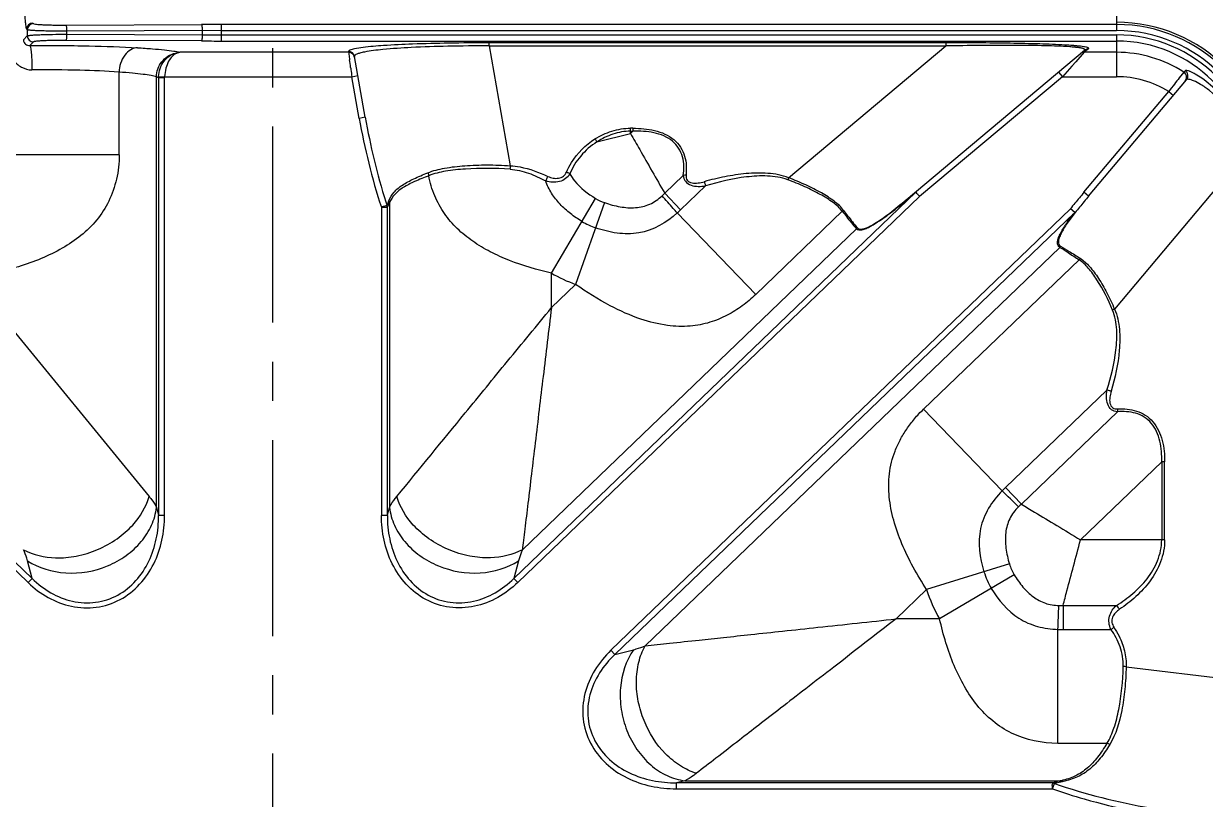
# Model space of a CAD drawing. Header units: millimetres. Extents: x 2634 to 3034, y 1430 to 1883.
# Drawn here: x 2813.1 to 2910.3, y 1681.4 to 1745.3 of the extents above; entities that cross this region are included whole.
import ezdxf

# ---------------------------------------------------------------- set-up
doc = ezdxf.new("R2010")
doc.units = ezdxf.units.MM
doc.linetypes.add('CENTER', pattern=[0.6, 0.375, -0.075, 0.075, -0.075])

msp = doc.modelspace()

# ---------------------------------------------------------------- linework, layer by layer
at = {"color": 1, "linetype": 'CENTER', "ltscale": 43}
msp.add_line((2833.625, 1462.672), (2833.625, 1882.672), dxfattribs=at)
at = {"color": 7, "linetype": 'Continuous'}
for p, q in [((2903.005, 1752.902), (2903.005, 1744.701)), ((2813.814, 1699.616), (2761.942, 1749.493)), ((2813.487, 1699.276), (2761.615, 1749.153)), ((2813.416, 1744.775), (2813.372, 1744.819)), ((2813.416, 1744.775), (2813.416, 1744.274)), ((2816.63, 1745.152), (2827.754, 1745.199)), ((2829.404, 1744.701), (2816.67, 1744.65)), ((2816.67, 1744.398), (2816.67, 1744.65)), ((2827.794, 1744.697), (2827.794, 1744.351)), ((2829.404, 1743.846), (2829.404, 1745.203)), ((2903.005, 1745.203), (2829.404, 1745.203)), ((2829.404, 1744.701), (2903.005, 1744.701)), ((2813.098, 1743.955), (2813.416, 1744.274)), ((2813.918, 1743.771), (2813.629, 1743.482)), ((2827.754, 1743.849), (2816.63, 1743.896)), ((2816.67, 1744.398), (2827.794, 1744.351)), ((2827.794, 1744.351), (2903.005, 1744.348)), ((2829.404, 1743.846), (2903.005, 1743.846)), ((2851.4, 1743.437), (2851.4, 1743.696)), ((2888.965, 1743.696), (2851.4, 1743.696)), ((2888.965, 1743.696), (2888.965, 1743.437)), ((2903.005, 1744.348), (2903.005, 1740.908)), ((2839.846, 1742.917), (2825.976, 1742.917)), ((2839.834, 1742.986), (2839.846, 1742.917)), ((2851.4, 1743.437), (2853.138, 1733.585)), ((2851.4, 1743.437), (2888.965, 1743.437)), ((2876.038, 1732.59), (2888.965, 1743.437)), ((2885.691, 1730.768), (2900.378, 1743.091)), ((2900.353, 1742.917), (2899.645, 1742.125)), ((2900.701, 1743.208), (2900.353, 1742.917)), ((2903.005, 1742.917), (2900.353, 1742.917)), ((2841.211, 1737.568), (2840.329, 1742.572)), ((2899.326, 1741.767), (2898.558, 1740.908)), ((2899.645, 1742.125), (2899.326, 1741.767)), ((2820.97, 1734.479), (2820.97, 1741.284)), ((2824.045, 1705.462), (2824.045, 1740.894)), ((2824.045, 1740.894), (2824.218, 1740.843)), ((2824.218, 1740.843), (2824.218, 1704.803)), ((2824.218, 1740.843), (2824.713, 1740.843)), ((2824.22, 1740.93), (2824.714, 1740.908)), ((2824.713, 1704.803), (2824.713, 1740.909)), ((2824.713, 1740.909), (2840.111, 1740.908)), ((2840.111, 1740.908), (2840.607, 1740.996)), ((2840.716, 1737.48), (2840.111, 1740.908)), ((2898.558, 1740.908), (2886.806, 1731.047)), ((2898.235, 1741.293), (2898.558, 1740.908)), ((2898.558, 1740.908), (2903.005, 1740.908)), ((2908.542, 1741.284), (2908.161, 1740.804)), ((2908.645, 1741.405), (2908.542, 1741.284)), ((2900.711, 1731.073), (2908.756, 1740.661)), ((2900.326, 1731.396), (2907.292, 1739.697)), ((2907.292, 1739.697), (2907.677, 1739.374)), ((2841.211, 1737.568), (2840.716, 1737.48)), ((2860.272, 1735.542), (2863.031, 1736.238)), ((2863.031, 1736.238), (2863.031, 1736.668)), ((2863.226, 1736.668), (2863.031, 1736.668)), ((2863.031, 1736.238), (2863.226, 1736.426)), ((2863.031, 1736.426), (2863.226, 1736.426)), ((2863.226, 1736.668), (2863.226, 1736.426)), ((2820.97, 1734.479), (2811.587, 1734.479)), ((2913.56, 1734.56), (2902.841, 1721.785)), ((2867.373, 1732.79), (2865.84, 1731.317)), ((2886.497, 1731.404), (2853.437, 1699.616)), ((2886.806, 1731.047), (2853.764, 1699.276)), ((2867.149, 1729.956), (2865.84, 1731.317)), ((2869.192, 1731.92), (2867.149, 1729.956)), ((2886.497, 1731.404), (2885.687, 1730.723)), ((2900.711, 1731.073), (2900.326, 1731.396)), ((2842.538, 1730.164), (2842.538, 1704.803)), ((2842.538, 1730.164), (2843.033, 1730.164)), ((2842.957, 1730.451), (2843.001, 1730.315)), ((2843.033, 1704.803), (2843.033, 1730.164)), ((2843.205, 1730.525), (2843.205, 1705.462)), ((2856.524, 1724.749), (2860.158, 1730.887)), ((2860.891, 1730.542), (2858.518, 1723.818)), ((2861.422, 1693.71), (2899.208, 1730.043)), ((2899.578, 1729.742), (2899.208, 1730.043)), ((2861.749, 1693.369), (2899.536, 1729.702)), ((2873.332, 1722.987), (2866.876, 1729.702)), ((2880.45, 1729.831), (2873.332, 1722.987)), ((2899.598, 1729.726), (2899.571, 1729.747)), ((2854.134, 1701.973), (2881.619, 1728.401)), ((2898.335, 1726.861), (2864.228, 1694.066)), ((2887.135, 1713.538), (2899.928, 1725.839)), ((2856.524, 1721.901), (2856.524, 1724.749)), ((2856.524, 1721.901), (2858.518, 1723.818)), ((2810.727, 1721.901), (2823.435, 1706.366)), ((2902.216, 1715.124), (2893.871, 1707.101)), ((2893.592, 1706.823), (2887.135, 1713.538)), ((2903.072, 1713.329), (2895.18, 1705.74)), ((2906.717, 1709.211), (2900.044, 1702.794)), ((2906.96, 1709.211), (2906.717, 1709.211)), ((2906.717, 1709.211), (2906.717, 1702.794)), ((2906.96, 1702.794), (2906.96, 1709.211)), ((2895.18, 1705.74), (2893.871, 1707.101)), ((2824.045, 1705.462), (2824.218, 1704.803)), ((2824.713, 1704.803), (2824.218, 1704.803)), ((2843.033, 1704.803), (2842.538, 1704.803)), ((2843.033, 1704.803), (2843.205, 1705.462)), ((2906.96, 1702.794), (2900.044, 1702.794)), ((2813.814, 1699.616), (2813.434, 1701.069)), ((2853.816, 1701.069), (2853.437, 1699.616)), ((2894.194, 1700.809), (2887.385, 1698.702)), ((2894.591, 1699.921), (2888.455, 1696.287)), ((2813.814, 1699.616), (2813.487, 1699.276)), ((2853.437, 1699.616), (2853.764, 1699.276)), ((2887.385, 1698.702), (2884.874, 1696.287)), ((2898.605, 1697.395), (2903, 1697.395)), ((2898.605, 1697.395), (2898.605, 1695.421)), ((2888.455, 1696.287), (2884.874, 1696.287)), ((2898.185, 1686.045), (2898.185, 1695.428)), ((2898.605, 1695.421), (2902.546, 1695.421)), ((2861.749, 1693.369), (2861.422, 1693.71)), ((2861.749, 1693.369), (2863.276, 1693.749)), ((2903.796, 1692.353), (2913.728, 1691.134)), ((2902.217, 1686.045), (2898.185, 1686.045)), ((2867.5, 1682.969), (2866.807, 1682.796)), ((2897.739, 1682.796), (2866.807, 1682.796)), ((2866.807, 1682.301), (2866.807, 1682.796)), ((2867.5, 1682.969), (2898.449, 1682.969)), ((2897.739, 1682.301), (2897.894, 1682.743)), ((2866.807, 1682.301), (2897.739, 1682.301))]:
    msp.add_line(p, q, dxfattribs=at)
for centre, radius, start, end in [((2903.005, 1732.713), 21.044, 0, 90), ((2903.005, 1732.713), 20.542, 0, 90), ((2903.005, 1732.713), 20.189, 0, 90), ((2903.005, 1732.713), 19.687, 0, 90), ((2903.005, 1732.713), 19.502, 0, 90), ((2813.876, 1744.817), 0.504, 90.18558, 179.75963), ((2813.92, 1744.773), 0.504, 90.15166, 179.8318), ((2829.403, 1353.678), 391.524, 89.9998, 90.24135), ((2903.005, 1732.713), 12.674, 0, 90), ((2903.005, 1732.713), 12.489, 0, 90), ((2903.005, 1732.713), 11.987, 0, 90), ((2813.92, 1744.275), 0.504, 180.1683, 269.83215), ((2829.403, 2135.37), 391.524, 269.75865, 270.0002), ((2903.005, 1732.713), 11.634, 0, 90), ((2903.005, 1732.713), 11.132, 360, 90), ((2839.847, 1742.415), 0.502, 10.00783, 90.04019), ((2896.887, 1710.502), 33.064, 85.63203, 86.7425), ((2900.352, 1742.416), 0.501, 89.81261, 129.9796), ((2903.005, 1732.713), 10.203, 57.13678, 90), ((2567.576, 1705.959), 274.765, 7.46869, 7.60149), ((2826.214, 1740.839), 1.996, 177.3739, 179.8727), ((2903.005, 1732.713), 8.195, 58.45734, 90), ((3034.477, 1640.771), 161.129, 141.62323, 141.84924), ((2908.269, 1740.861), 0.502, 319.49643, 33.26325), ((3126.458, 1568.695), 277.985, 141.87799, 142.0371), ((2895.265, 1747.056), 54.88, 189.95558, 197.43484), ((2867.007, 1732.528), 13.91, 175.64113, 176.83741), ((2860.014, 1737.065), 8.185, 313.24394, 315.38392), ((2986.534, 1659.059), 112.536, 139.99993, 140.29782), ((2989.722, 1656.384), 116.196, 140.00003, 140.28744), ((2892.277, 1746.167), 51.764, 197.48718, 197.6738), ((2839.662, 1731.943), 3.816, 335.95448, 338.18488), ((2862.186, 1734.252), 3.929, 238.9235, 250.75953), ((2986.337, 1659.222), 112.281, 140.59621, 140.89477), ((2986.4, 1659.171), 112.362, 140.29801, 140.59636), ((2989.467, 1656.594), 115.865, 140.57506, 140.8629), ((2989.596, 1656.489), 116.031, 140.28744, 140.57506), ((2858.756, 1738.687), 12.11, 312.10403, 313.86792), ((2880.866, 1729.363), 0.626, 119.44055, 131.60085), ((2862.282, 1734.479), 6.369, 239.3824, 250.5517), ((2881.989, 1728.013), 0.536, 123.79389, 133.66701), ((2897.95, 1727.235), 0.536, 315.80997, 327.96526), ((2899.458, 1726.258), 0.63, 318.33321, 332.0553), ((2862.282, 1734.479), 11.306, 239.38361, 250.55095), ((2800.064, 1608.551), 135.664, 45.623, 46.41705), ((2902.34, 1698.296), 12.216, 133.88559, 135.73404), ((2900.723, 1699.648), 8.237, 132.29801, 134.5501), ((2898.185, 1702.046), 6.367, 197.2015, 210.6176), ((2897.956, 1701.954), 3.932, 196.93404, 211.13583), ((2898.185, 1702.046), 11.306, 197.20244, 210.61639), ((2785.403, 1700.716), 112.906, 357.31572, 358.31314), ((2898.358, 1706.082), 8.69, 269.35251, 271.62471), ((2898.606, 1708.18), 12.759, 268.1111, 269.99547), ((2902.769, 1661.204), 31.166, 88.11005, 88.55704)]:
    msp.add_arc(centre, radius, start, end, dxfattribs=at)
for points, knots in [([(2813.372, 1744.819), (2813.363, 1744.831), (2813.348, 1744.869), (2813.319, 1744.987), (2813.289, 1745.222), (2813.257, 1745.597), (2813.229, 1746.088), (2813.205, 1746.676), (2813.181, 1747.591), (2813.17, 1748.801), (2813.181, 1750.011), (2813.205, 1750.927), (2813.229, 1751.515), (2813.257, 1752.006), (2813.289, 1752.38), (2813.319, 1752.615), (2813.348, 1752.734), (2813.363, 1752.772), (2813.372, 1752.783)], [0, 0, 0, 0, 0.005529, 0.014941, 0.046191, 0.093909, 0.156207, 0.230747, 0.314938, 0.5, 0.685062, 0.769252, 0.843793, 0.906091, 0.953809, 0.985058, 0.994471, 1, 1, 1, 1]), ([(2816.67, 1744.65), (2816.274, 1744.649), (2815.694, 1744.652), (2814.951, 1744.666), (2814.467, 1744.68), (2814.062, 1744.699), (2813.78, 1744.717), (2813.607, 1744.735), (2813.517, 1744.746), (2813.457, 1744.758), (2813.425, 1744.767), (2813.416, 1744.775)], [0, 0, 0, 0, 0.364789, 0.53336, 0.683652, 0.809794, 0.906726, 0.943048, 0.970764, 0.989723, 1, 1, 1, 1]), ([(2813.919, 1745.277), (2813.939, 1745.259), (2814.029, 1745.246), (2814.195, 1745.22), (2814.457, 1745.201), (2814.794, 1745.182), (2815.197, 1745.168), (2815.816, 1745.154), (2816.3, 1745.151), (2816.63, 1745.152)], [0, 0, 0, 0, 0.029787, 0.093479, 0.190532, 0.316719, 0.466921, 0.635407, 1, 1, 1, 1]), ([(2816.67, 1744.65), (2816.67, 1744.712), (2816.668, 1744.828), (2816.66, 1744.98), (2816.651, 1745.082), (2816.639, 1745.132), (2816.634, 1745.149), (2816.63, 1745.152)], [0, 0, 0, 0, 0.368118, 0.685103, 0.90461, 0.968499, 1, 1, 1, 1]), ([(2827.754, 1745.199), (2827.758, 1745.196), (2827.763, 1745.18), (2827.77, 1745.15), (2827.776, 1745.102), (2827.785, 1745.01), (2827.791, 1744.873), (2827.794, 1744.757), (2827.794, 1744.697)], [0, 0, 0, 0, 0.030262, 0.093285, 0.188686, 0.31518, 0.642819, 1, 1, 1, 1]), ([(2811.749, 1743.955), (2811.751, 1743.657), (2811.836, 1743.059), (2812.238, 1742.247), (2812.909, 1741.637), (2813.507, 1741.466), (2813.802, 1741.473)], [0, 0, 0, 0, 0.252281, 0.502505, 0.750752, 1, 1, 1, 1]), ([(2813.098, 1743.955), (2813.097, 1743.878), (2813.134, 1743.734), (2813.312, 1743.535), (2813.507, 1743.478), (2813.629, 1743.482)], [0, 0, 0, 0, 0.29628, 0.534843, 1, 1, 1, 1]), ([(2813.416, 1744.274), (2813.425, 1744.281), (2813.457, 1744.29), (2813.517, 1744.302), (2813.607, 1744.314), (2813.78, 1744.331), (2814.062, 1744.35), (2814.467, 1744.368), (2814.951, 1744.382), (2815.694, 1744.397), (2816.274, 1744.399), (2816.67, 1744.398)], [0, 0, 0, 0, 0.010277, 0.029236, 0.056952, 0.093274, 0.190206, 0.316349, 0.46664, 0.635211, 1, 1, 1, 1]), ([(2816.63, 1743.896), (2816.3, 1743.897), (2815.816, 1743.895), (2815.197, 1743.88), (2814.794, 1743.866), (2814.457, 1743.847), (2814.195, 1743.829), (2814.029, 1743.802), (2813.939, 1743.789), (2813.918, 1743.771)], [0, 0, 0, 0, 0.364577, 0.533055, 0.683251, 0.809431, 0.906475, 0.97018, 1, 1, 1, 1]), ([(2816.63, 1743.896), (2816.634, 1743.899), (2816.639, 1743.916), (2816.651, 1743.966), (2816.66, 1744.069), (2816.668, 1744.22), (2816.67, 1744.336), (2816.67, 1744.398)], [0, 0, 0, 0, 0.031565, 0.095596, 0.315408, 0.632183, 1, 1, 1, 1]), ([(2827.794, 1744.351), (2827.794, 1744.291), (2827.791, 1744.176), (2827.785, 1744.039), (2827.776, 1743.947), (2827.77, 1743.898), (2827.763, 1743.869), (2827.758, 1743.852), (2827.754, 1743.849)], [0, 0, 0, 0, 0.357181, 0.68482, 0.811314, 0.906715, 0.969738, 1, 1, 1, 1]), ([(2851.4, 1743.696), (2850.297, 1743.696), (2848.199, 1743.68), (2845.303, 1743.606), (2842.95, 1743.493), (2841.592, 1743.383), (2841.034, 1743.314)], [0, 0, 0, 0, 0.318955, 0.606352, 0.837458, 1, 1, 1, 1]), ([(2898.765, 1743.513), (2898.075, 1743.553), (2896.568, 1743.611), (2893.301, 1743.682), (2890.725, 1743.696), (2888.965, 1743.696)], [0, 0, 0, 0, 0.211726, 0.461231, 1, 1, 1, 1]), ([(2813.629, 1743.482), (2815.251, 1743.489), (2818.207, 1743.467), (2821.162, 1743.374), (2822.493, 1743.293)], [0, 0, 0, 0, 0.54897, 1, 1, 1, 1]), ([(2813.629, 1743.482), (2813.646, 1743.472), (2813.668, 1743.408), (2813.698, 1743.289), (2813.725, 1743.094), (2813.751, 1742.838), (2813.773, 1742.529), (2813.794, 1742.068), (2813.801, 1741.712), (2813.802, 1741.473)], [0, 0, 0, 0, 0.029253, 0.090616, 0.187573, 0.317032, 0.473237, 0.646134, 1, 1, 1, 1]), ([(2822.493, 1743.293), (2822.301, 1743.284), (2821.883, 1743.155), (2821.381, 1742.684), (2821.057, 1742.025), (2820.976, 1741.529), (2820.97, 1741.284)], [0, 0, 0, 0, 0.209843, 0.45836, 0.732727, 1, 1, 1, 1]), ([(2822.493, 1743.293), (2822.898, 1743.268), (2823.635, 1743.218), (2824.626, 1743.13), (2825.384, 1743.036), (2825.808, 1742.962), (2825.976, 1742.917)], [0, 0, 0, 0, 0.347155, 0.632422, 0.851046, 1, 1, 1, 1]), ([(2824.045, 1740.894), (2824.049, 1741.328), (2824.353, 1742.231), (2825.163, 1742.75), (2825.599, 1742.851)], [0, 0, 0, 0, 0.492307, 1, 1, 1, 1]), ([(2824.22, 1740.93), (2824.24, 1741.376), (2824.522, 1742.214), (2825.235, 1742.742), (2825.599, 1742.851)], [0, 0, 0, 0, 0.540373, 1, 1, 1, 1]), ([(2825.705, 1742.846), (2825.418, 1742.723), (2825.049, 1742.289), (2824.786, 1741.585), (2824.722, 1741.142), (2824.714, 1740.909)], [0, 0, 0, 0, 0.414475, 0.690377, 1, 1, 1, 1]), ([(2825.705, 1742.847), (2825.728, 1742.856), (2825.815, 1742.89), (2825.907, 1742.911), (2825.976, 1742.917)], [0, 0, 0, 0, 0.258471, 1, 1, 1, 1]), ([(2839.938, 1743.088), (2839.924, 1743.08), (2839.881, 1743.056), (2839.841, 1743.018), (2839.834, 1742.986)], [0, 0, 0, 0, 0.337384, 1, 1, 1, 1]), ([(2839.846, 1742.917), (2839.859, 1742.858), (2839.875, 1742.652), (2839.908, 1742.449), (2839.927, 1742.305)], [0, 0, 0, 0, 0.292497, 1, 1, 1, 1]), ([(2841.034, 1743.314), (2840.795, 1743.285), (2840.428, 1743.23), (2840.057, 1743.149), (2839.938, 1743.088)], [0, 0, 0, 0, 0.644387, 1, 1, 1, 1]), ([(2840.329, 1742.572), (2840.314, 1742.651), (2840.249, 1742.799), (2840.125, 1742.9), (2840.059, 1742.933)], [0, 0, 0, 0, 0.525354, 1, 1, 1, 1]), ([(2841.142, 1742.935), (2841.017, 1742.91), (2840.795, 1742.858), (2840.532, 1742.777), (2840.314, 1742.657), (2840.329, 1742.571)], [0, 0, 0, 0, 0.417575, 0.715702, 1, 1, 1, 1]), ([(2851.4, 1743.437), (2850.269, 1743.443), (2848.136, 1743.43), (2845.225, 1743.339), (2842.934, 1743.186), (2841.647, 1743.036), (2841.142, 1742.935)], [0, 0, 0, 0, 0.330072, 0.622594, 0.849679, 1, 1, 1, 1]), ([(2899.153, 1743.365), (2898.484, 1743.413), (2896.966, 1743.464), (2893.569, 1743.501), (2890.843, 1743.47), (2888.965, 1743.437)], [0, 0, 0, 0, 0.197485, 0.446964, 1, 1, 1, 1]), ([(2899.645, 1743.323), (2899.607, 1743.327), (2899.444, 1743.343), (2899.28, 1743.356), (2899.153, 1743.365)], [0, 0, 0, 0, 0.22728, 1, 1, 1, 1]), ([(2900.701, 1743.208), (2900.711, 1743.216), (2900.73, 1743.247), (2900.676, 1743.29), (2900.595, 1743.317), (2900.458, 1743.351), (2900.271, 1743.382), (2900.029, 1743.413), (2899.735, 1743.443), (2899.52, 1743.461), (2899.405, 1743.47)], [0, 0, 0, 0, 0.028092, 0.060826, 0.123776, 0.222684, 0.359635, 0.535473, 0.749478, 1, 1, 1, 1]), ([(2900.377, 1743.091), (2900.387, 1743.099), (2900.407, 1743.119), (2900.391, 1743.163), (2900.343, 1743.191), (2900.268, 1743.22), (2900.16, 1743.247), (2899.95, 1743.288), (2899.774, 1743.309), (2899.645, 1743.323)], [0, 0, 0, 0, 0.046338, 0.084844, 0.145122, 0.238813, 0.369577, 0.539234, 1, 1, 1, 1]), ([(2820.97, 1741.284), (2819.894, 1741.365), (2817.505, 1741.458), (2815.114, 1741.481), (2813.802, 1741.473)], [0, 0, 0, 0, 0.451116, 1, 1, 1, 1]), ([(2824.045, 1740.894), (2823.904, 1740.942), (2823.536, 1741.019), (2822.873, 1741.116), (2821.991, 1741.207), (2821.333, 1741.259), (2820.97, 1741.284)], [0, 0, 0, 0, 0.144321, 0.361587, 0.648182, 1, 1, 1, 1]), ([(2840.01, 1741.674), (2840.018, 1741.612), (2840.051, 1741.357), (2840.085, 1741.101), (2840.111, 1740.908)], [0, 0, 0, 0, 0.242202, 1, 1, 1, 1]), ([(2908.749, 1741.414), (2908.739, 1741.415), (2908.704, 1741.416), (2908.668, 1741.412), (2908.645, 1741.405)], [0, 0, 0, 0, 0.296337, 1, 1, 1, 1]), ([(2908.829, 1741.19), (2908.82, 1741.211), (2908.775, 1741.295), (2908.705, 1741.365), (2908.645, 1741.405)], [0, 0, 0, 0, 0.239197, 1, 1, 1, 1]), ([(2908.756, 1740.661), (2908.819, 1740.736), (2908.898, 1740.918), (2908.865, 1741.111), (2908.829, 1741.19)], [0, 0, 0, 0, 0.531223, 1, 1, 1, 1]), ([(2909.063, 1741.325), (2909.04, 1741.335), (2908.963, 1741.365), (2908.884, 1741.391), (2908.827, 1741.403)], [0, 0, 0, 0, 0.298659, 1, 1, 1, 1]), ([(2913.811, 1734.648), (2913.626, 1735.653), (2913.011, 1737.443), (2911.586, 1739.473), (2910.348, 1740.578), (2909.534, 1741.098), (2909.206, 1741.266), (2909.063, 1741.325)], [0, 0, 0, 0, 0.361898, 0.658288, 0.86966, 0.945163, 1, 1, 1, 1]), ([(2913.559, 1734.56), (2913.458, 1735.167), (2913.149, 1736.31), (2912.244, 1738.131), (2911.108, 1739.451), (2909.995, 1740.245), (2909.421, 1740.548), (2909.044, 1740.681), (2908.842, 1740.702), (2908.773, 1740.68), (2908.756, 1740.661)], [0, 0, 0, 0, 0.224697, 0.428397, 0.738902, 0.846884, 0.925633, 0.975907, 0.99075, 1, 1, 1, 1]), ([(2860.109, 1735.784), (2860.542, 1736.05), (2861.477, 1736.499), (2862.512, 1736.675), (2863.031, 1736.668)], [0, 0, 0, 0, 0.494641, 1, 1, 1, 1]), ([(2863.031, 1736.425), (2862.541, 1736.425), (2861.561, 1736.25), (2860.677, 1735.809), (2860.272, 1735.542)], [0, 0, 0, 0, 0.502267, 1, 1, 1, 1]), ([(2863.031, 1736.238), (2863.281, 1735.795), (2864.221, 1734.156), (2865.156, 1732.515), (2865.84, 1731.317)], [0, 0, 0, 0, 0.269274, 1, 1, 1, 1]), ([(2863.226, 1736.668), (2863.826, 1736.66), (2864.731, 1736.597), (2865.862, 1736.221), (2866.61, 1735.768), (2867.177, 1735.135), (2867.624, 1734.143), (2867.645, 1733.322), (2867.598, 1732.798)], [0, 0, 0, 0, 0.26562, 0.396854, 0.524996, 0.648164, 0.767288, 1, 1, 1, 1]), ([(2867.373, 1732.79), (2867.438, 1733.293), (2867.441, 1734.089), (2867.021, 1735.042), (2866.493, 1735.651), (2865.771, 1736.066), (2864.679, 1736.399), (2863.804, 1736.442), (2863.226, 1736.426)], [0, 0, 0, 0, 0.234646, 0.35356, 0.474704, 0.600885, 0.732726, 1, 1, 1, 1]), ([(2857.765, 1733.053), (2857.879, 1733.326), (2858.441, 1734.401), (2859.332, 1735.302), (2860.109, 1735.784)], [0, 0, 0, 0, 0.244552, 1, 1, 1, 1]), ([(2860.272, 1735.542), (2859.77, 1735.23), (2858.877, 1734.454), (2858.26, 1733.446), (2858.042, 1732.918)], [0, 0, 0, 0, 0.508758, 1, 1, 1, 1]), ([(2860.109, 1735.784), (2860.123, 1735.766), (2860.183, 1735.689), (2860.236, 1735.606), (2860.272, 1735.542)], [0, 0, 0, 0, 0.239873, 1, 1, 1, 1]), ([(2820.97, 1734.479), (2820.993, 1733.808), (2820.819, 1732.491), (2820.2, 1730.656), (2819.181, 1729.077), (2817.855, 1727.786), (2816.293, 1726.746), (2814.556, 1725.902), (2812.683, 1725.242), (2811.385, 1724.904), (2810.727, 1724.749)], [0, 0, 0, 0, 0.130783, 0.25559, 0.374881, 0.492942, 0.613748, 0.738948, 0.868285, 1, 1, 1, 1]), ([(2843.161, 1730.688), (2843.257, 1730.95), (2843.562, 1731.46), (2844.299, 1732.046), (2845.251, 1732.542), (2845.965, 1732.842), (2846.354, 1732.999)], [0, 0, 0, 0, 0.206501, 0.427511, 0.689368, 1, 1, 1, 1]), ([(2846.354, 1732.999), (2846.798, 1733.179), (2847.813, 1733.427), (2849.451, 1733.61), (2851.256, 1733.668), (2852.503, 1733.627), (2853.138, 1733.585)], [0, 0, 0, 0, 0.210098, 0.453775, 0.721443, 1, 1, 1, 1]), ([(2853.119, 1733.295), (2851.897, 1733.384), (2850.118, 1733.398), (2847.883, 1733.172), (2846.882, 1732.934), (2846.441, 1732.762)], [0, 0, 0, 0, 0.54529, 0.789186, 1, 1, 1, 1]), ([(2853.119, 1733.295), (2853.637, 1733.257), (2854.659, 1733.02), (2855.598, 1732.578), (2856.053, 1732.338)], [0, 0, 0, 0, 0.502674, 1, 1, 1, 1]), ([(2853.138, 1733.585), (2853.409, 1733.569), (2854.478, 1733.43), (2855.497, 1733.043), (2856.227, 1732.708)], [0, 0, 0, 0, 0.253141, 1, 1, 1, 1]), ([(2856.227, 1732.708), (2856.366, 1732.644), (2856.659, 1732.545), (2857.115, 1732.527), (2857.539, 1732.685), (2857.712, 1732.927), (2857.765, 1733.053)], [0, 0, 0, 0, 0.262116, 0.519954, 0.767107, 1, 1, 1, 1]), ([(2857.765, 1733.053), (2857.839, 1733.029), (2857.935, 1732.987), (2858.022, 1732.932), (2858.042, 1732.918)], [0, 0, 0, 0, 0.759441, 1, 1, 1, 1]), ([(2876.038, 1732.59), (2875.492, 1732.802), (2874.316, 1733.019), (2872.547, 1732.966), (2870.799, 1732.698), (2869.655, 1732.427), (2869.09, 1732.269)], [0, 0, 0, 0, 0.249058, 0.500225, 0.750704, 1, 1, 1, 1]), ([(2846.441, 1732.762), (2846.05, 1732.609), (2845.331, 1732.321), (2844.372, 1731.843), (2843.622, 1731.28), (2843.305, 1730.782), (2843.206, 1730.525)], [0, 0, 0, 0, 0.311798, 0.574558, 0.795037, 1, 1, 1, 1]), ([(2856.524, 1724.749), (2855.354, 1725.012), (2853.636, 1725.505), (2851.498, 1726.464), (2850.044, 1727.328), (2848.755, 1728.366), (2847.679, 1729.622), (2846.886, 1731.102), (2846.525, 1732.19), (2846.441, 1732.762)], [0, 0, 0, 0, 0.26299, 0.390137, 0.513278, 0.633124, 0.751759, 0.873107, 1, 1, 1, 1]), ([(2858.042, 1732.918), (2857.956, 1732.767), (2857.706, 1732.488), (2857.19, 1732.247), (2856.612, 1732.202), (2856.233, 1732.277), (2856.053, 1732.338)], [0, 0, 0, 0, 0.234179, 0.48684, 0.745643, 1, 1, 1, 1]), ([(2856.227, 1732.708), (2856.21, 1732.68), (2856.144, 1732.561), (2856.088, 1732.436), (2856.053, 1732.338)], [0, 0, 0, 0, 0.23972, 1, 1, 1, 1]), ([(2859.038, 1728.998), (2858.71, 1729.197), (2858.07, 1729.619), (2857.215, 1730.387), (2856.515, 1731.292), (2856.171, 1731.978), (2856.053, 1732.338)], [0, 0, 0, 0, 0.251813, 0.502098, 0.750918, 1, 1, 1, 1]), ([(2858.042, 1732.918), (2858.154, 1732.712), (2858.711, 1731.893), (2859.515, 1731.274), (2860.158, 1730.887)], [0, 0, 0, 0, 0.238108, 1, 1, 1, 1]), ([(2867.373, 1732.79), (2867.376, 1732.705), (2867.403, 1732.53), (2867.577, 1732.202), (2868.011, 1731.938), (2868.599, 1731.865), (2868.996, 1731.893), (2869.192, 1731.92)], [0, 0, 0, 0, 0.112075, 0.228638, 0.478344, 0.74014, 1, 1, 1, 1]), ([(2867.598, 1732.798), (2867.584, 1732.658), (2867.635, 1732.327), (2868.109, 1732.128), (2868.595, 1732.154), (2868.926, 1732.224), (2869.09, 1732.269)], [0, 0, 0, 0, 0.223625, 0.464591, 0.729662, 1, 1, 1, 1]), ([(2869.09, 1732.269), (2869.1, 1732.242), (2869.138, 1732.127), (2869.171, 1732.01), (2869.192, 1731.92)], [0, 0, 0, 0, 0.236184, 1, 1, 1, 1]), ([(2875.963, 1732.426), (2875.432, 1732.622), (2874.28, 1732.792), (2871.988, 1732.657), (2870.295, 1732.251), (2869.192, 1731.92)], [0, 0, 0, 0, 0.246819, 0.497779, 1, 1, 1, 1]), ([(2880.45, 1729.831), (2880.239, 1730.109), (2879.653, 1730.622), (2878.594, 1731.265), (2877.341, 1731.883), (2876.436, 1732.251), (2875.962, 1732.426)], [0, 0, 0, 0, 0.199774, 0.44009, 0.710369, 1, 1, 1, 1]), ([(2880.558, 1729.908), (2880.356, 1730.198), (2879.753, 1730.716), (2878.696, 1731.388), (2877.43, 1732.028), (2876.515, 1732.404), (2876.038, 1732.59)], [0, 0, 0, 0, 0.200007, 0.440284, 0.710627, 1, 1, 1, 1]), ([(2860.891, 1730.542), (2861.311, 1730.396), (2862.152, 1730.17), (2863.426, 1730.068), (2864.647, 1730.352), (2865.325, 1730.823), (2865.622, 1731.103)], [0, 0, 0, 0, 0.265743, 0.518498, 0.756167, 1, 1, 1, 1]), ([(2866.876, 1729.701), (2866.768, 1729.824), (2866.351, 1730.293), (2865.933, 1730.76), (2865.622, 1731.103)], [0, 0, 0, 0, 0.261668, 1, 1, 1, 1]), ([(2886.483, 1731.432), (2886.481, 1731.431), (2886.491, 1731.425), (2886.49, 1731.415), (2886.495, 1731.408), (2886.497, 1731.404)], [0, 0, 0, 0, 0.243348, 0.565709, 1, 1, 1, 1]), ([(2886.497, 1731.404), (2886.539, 1731.359), (2886.649, 1731.246), (2886.742, 1731.119), (2886.806, 1731.047)], [0, 0, 0, 0, 0.390354, 1, 1, 1, 1]), ([(2843.001, 1730.315), (2842.944, 1730.293), (2842.788, 1730.249), (2842.634, 1730.197), (2842.538, 1730.164)], [0, 0, 0, 0, 0.372592, 1, 1, 1, 1]), ([(2843.001, 1730.315), (2843.015, 1730.342), (2843.075, 1730.463), (2843.125, 1730.589), (2843.161, 1730.688)], [0, 0, 0, 0, 0.22487, 1, 1, 1, 1]), ([(2843.033, 1730.164), (2843.043, 1730.181), (2843.085, 1730.254), (2843.121, 1730.329), (2843.148, 1730.388)], [0, 0, 0, 0, 0.231635, 1, 1, 1, 1]), ([(2882.795, 1728.608), (2883.038, 1728.739), (2883.525, 1729.046), (2884.496, 1729.744), (2885.211, 1730.323), (2885.687, 1730.723)], [0, 0, 0, 0, 0.23101, 0.479967, 1, 1, 1, 1]), ([(2883.021, 1728.774), (2883.484, 1729.049), (2884.389, 1729.7), (2885.252, 1730.399), (2885.691, 1730.768)], [0, 0, 0, 0, 0.484415, 1, 1, 1, 1]), ([(2885.691, 1730.768), (2885.689, 1730.766), (2885.68, 1730.753), (2885.684, 1730.735), (2885.687, 1730.723)], [0, 0, 0, 0, 0.181229, 1, 1, 1, 1]), ([(2866.876, 1729.701), (2866.002, 1728.895), (2864.328, 1727.941), (2861.9, 1727.964), (2860.732, 1728.275), (2860.161, 1728.473)], [0, 0, 0, 0, 0.497776, 0.747162, 1, 1, 1, 1]), ([(2880.45, 1729.831), (2880.562, 1729.684), (2880.939, 1729.197), (2881.329, 1728.72), (2881.619, 1728.401)], [0, 0, 0, 0, 0.300122, 1, 1, 1, 1]), ([(2880.558, 1729.909), (2880.667, 1729.76), (2881.035, 1729.269), (2881.413, 1728.786), (2881.691, 1728.459)], [0, 0, 0, 0, 0.300119, 1, 1, 1, 1]), ([(2898.335, 1726.861), (2898.274, 1726.896), (2898.162, 1727.014), (2898.131, 1727.285), (2898.209, 1727.606), (2898.369, 1727.979), (2898.598, 1728.387), (2898.981, 1728.975), (2899.306, 1729.411), (2899.536, 1729.702)], [0, 0, 0, 0, 0.063524, 0.137811, 0.237277, 0.36185, 0.505802, 0.662854, 1, 1, 1, 1]), ([(2899.598, 1729.726), (2899.372, 1729.439), (2899.05, 1729.011), (2898.671, 1728.433), (2898.443, 1728.032), (2898.284, 1727.667), (2898.203, 1727.355), (2898.234, 1727.093), (2898.345, 1726.981), (2898.405, 1726.95)], [0, 0, 0, 0, 0.338583, 0.49659, 0.641011, 0.766087, 0.865017, 0.937698, 1, 1, 1, 1]), ([(2881.619, 1728.401), (2881.664, 1728.351), (2881.818, 1728.279), (2882.099, 1728.308), (2882.433, 1728.423), (2882.669, 1728.54), (2882.795, 1728.608)], [0, 0, 0, 0, 0.160317, 0.374278, 0.659223, 1, 1, 1, 1]), ([(2881.691, 1728.458), (2881.75, 1728.388), (2881.923, 1728.346), (2882.148, 1728.378), (2882.283, 1728.417), (2882.355, 1728.443)], [0, 0, 0, 0, 0.396948, 0.670477, 1, 1, 1, 1]), ([(2882.355, 1728.443), (2882.407, 1728.462), (2882.638, 1728.555), (2882.856, 1728.675), (2883.021, 1728.774)], [0, 0, 0, 0, 0.224543, 1, 1, 1, 1]), ([(2898.335, 1726.861), (2898.573, 1726.726), (2899.105, 1726.385), (2899.631, 1726.035), (2899.928, 1725.839)], [0, 0, 0, 0, 0.434954, 1, 1, 1, 1]), ([(2898.405, 1726.95), (2898.647, 1726.822), (2899.186, 1726.495), (2899.715, 1726.154), (2900.014, 1725.962)], [0, 0, 0, 0, 0.435542, 1, 1, 1, 1]), ([(2902.677, 1721.703), (2902.321, 1722.568), (2901.723, 1723.774), (2900.749, 1725.136), (2900.21, 1725.654), (2899.928, 1725.839)], [0, 0, 0, 0, 0.559451, 0.798518, 1, 1, 1, 1]), ([(2900.014, 1725.963), (2900.306, 1725.783), (2900.851, 1725.253), (2901.567, 1724.282), (2902.247, 1723.103), (2902.645, 1722.238), (2902.841, 1721.785)], [0, 0, 0, 0, 0.201182, 0.44023, 0.709891, 1, 1, 1, 1]), ([(2873.332, 1722.987), (2872.985, 1722.653), (2872.24, 1722.024), (2870.981, 1721.23), (2869.541, 1720.633), (2867.871, 1720.315), (2865.933, 1720.387), (2863.693, 1720.95), (2861.146, 1722.088), (2859.421, 1723.173), (2858.517, 1723.818)], [0, 0, 0, 0, 0.088704, 0.178715, 0.272744, 0.373694, 0.48889, 0.626559, 0.795858, 1, 1, 1, 1]), ([(2843.816, 1706.366), (2845.689, 1708.655), (2848.726, 1712.363), (2852.954, 1717.548), (2855.33, 1720.426), (2856.524, 1721.901)], [0, 0, 0, 0, 0.442107, 0.716375, 1, 1, 1, 1]), ([(2856.524, 1721.901), (2856.41, 1720.956), (2856.191, 1719.071), (2855.737, 1715.365), (2855.306, 1711.744), (2854.888, 1708.261), (2854.603, 1705.891), (2854.387, 1704.076), (2854.232, 1702.801), (2854.168, 1702.234), (2854.134, 1701.973)], [0, 0, 0, 0, 0.14235, 0.283651, 0.557997, 0.687465, 0.808007, 0.914751, 0.960682, 1, 1, 1, 1]), ([(2902.216, 1715.124), (2902.553, 1716.195), (2902.964, 1717.842), (2903.082, 1720.076), (2902.887, 1721.194), (2902.677, 1721.703)], [0, 0, 0, 0, 0.502585, 0.753708, 1, 1, 1, 1]), ([(2902.841, 1721.785), (2903.068, 1721.263), (2903.304, 1720.116), (2903.253, 1717.818), (2902.878, 1716.12), (2902.56, 1715.019)], [0, 0, 0, 0, 0.248656, 0.500141, 1, 1, 1, 1]), ([(2903.072, 1713.329), (2902.904, 1713.343), (2902.543, 1713.467), (2902.234, 1713.963), (2902.157, 1714.541), (2902.187, 1714.932), (2902.216, 1715.124)], [0, 0, 0, 0, 0.226585, 0.476159, 0.738769, 1, 1, 1, 1]), ([(2902.56, 1715.019), (2902.534, 1715.029), (2902.421, 1715.069), (2902.305, 1715.103), (2902.216, 1715.124)], [0, 0, 0, 0, 0.236305, 1, 1, 1, 1]), ([(2902.56, 1715.019), (2902.514, 1714.859), (2902.444, 1714.537), (2902.42, 1714.059), (2902.635, 1713.609), (2902.952, 1713.555), (2903.09, 1713.563)], [0, 0, 0, 0, 0.270483, 0.535099, 0.774891, 1, 1, 1, 1]), ([(2887.385, 1698.702), (2886.604, 1699.9), (2885.565, 1701.756), (2884.639, 1704.366), (2884.252, 1706.303), (2884.252, 1708.244), (2884.637, 1709.825), (2885.192, 1711.028), (2885.739, 1711.912), (2886.37, 1712.77), (2886.86, 1713.303), (2887.135, 1713.538)], [0, 0, 0, 0, 0.263043, 0.388293, 0.508169, 0.624617, 0.742681, 0.804074, 0.867698, 0.933495, 1, 1, 1, 1]), ([(2903.09, 1713.563), (2903.093, 1713.504), (2903.089, 1713.425), (2903.076, 1713.347), (2903.072, 1713.329)], [0, 0, 0, 0, 0.761646, 1, 1, 1, 1]), ([(2903.09, 1713.563), (2903.61, 1713.594), (2904.419, 1713.534), (2905.396, 1713.089), (2906.248, 1712.344), (2906.862, 1710.976), (2906.96, 1709.804), (2906.96, 1709.211)], [0, 0, 0, 0, 0.233699, 0.35316, 0.476377, 0.733763, 1, 1, 1, 1]), ([(2906.717, 1709.211), (2906.733, 1709.781), (2906.686, 1710.645), (2906.332, 1711.714), (2905.905, 1712.415), (2905.296, 1712.928), (2904.356, 1713.345), (2903.573, 1713.373), (2903.072, 1713.329)], [0, 0, 0, 0, 0.26689, 0.398219, 0.52424, 0.645536, 0.764845, 1, 1, 1, 1]), ([(2893.591, 1706.823), (2893.173, 1706.387), (2892.412, 1705.442), (2891.489, 1703.185), (2891.751, 1701.3), (2892.103, 1700.163)], [0, 0, 0, 0, 0.252722, 0.502335, 1, 1, 1, 1]), ([(2813.117, 1701.973), (2813.911, 1701.542), (2815.416, 1701.213), (2817.499, 1701.404), (2819.227, 1701.936), (2820.808, 1702.813), (2822.389, 1704.182), (2823.196, 1705.495), (2823.435, 1706.366)], [0, 0, 0, 0, 0.216749, 0.353016, 0.5, 0.646984, 0.783251, 1, 1, 1, 1]), ([(2823.435, 1706.366), (2823.5, 1706.287), (2823.724, 1706.002), (2823.928, 1705.697), (2824.045, 1705.462)], [0, 0, 0, 0, 0.27915, 1, 1, 1, 1]), ([(2843.205, 1705.462), (2843.242, 1705.534), (2843.418, 1705.853), (2843.636, 1706.147), (2843.816, 1706.366)], [0, 0, 0, 0, 0.221294, 1, 1, 1, 1]), ([(2854.134, 1701.973), (2853.34, 1701.542), (2851.835, 1701.213), (2849.752, 1701.404), (2848.024, 1701.936), (2846.442, 1702.813), (2844.862, 1704.182), (2844.055, 1705.495), (2843.816, 1706.366)], [0, 0, 0, 0, 0.216749, 0.353016, 0.5, 0.646984, 0.783251, 1, 1, 1, 1]), ([(2813.434, 1701.069), (2814.355, 1700.47), (2816.639, 1699.8), (2819.535, 1700.314), (2821.572, 1701.438), (2822.823, 1702.581), (2823.696, 1703.944), (2823.988, 1704.96), (2824.045, 1705.462)], [0, 0, 0, 0, 0.247024, 0.509264, 0.640125, 0.766445, 0.886361, 1, 1, 1, 1]), ([(2813.487, 1699.276), (2813.98, 1698.802), (2815.085, 1697.968), (2817.023, 1697.214), (2819.112, 1697.123), (2821.102, 1697.773), (2822.74, 1699.066), (2823.898, 1700.79), (2824.572, 1702.746), (2824.713, 1704.119), (2824.713, 1704.803)], [0, 0, 0, 0, 0.125123, 0.250152, 0.375056, 0.49993, 0.624877, 0.749828, 0.87488, 1, 1, 1, 1]), ([(2813.814, 1699.616), (2814.274, 1699.164), (2815.301, 1698.37), (2817.106, 1697.639), (2819.055, 1697.537), (2820.91, 1698.148), (2822.427, 1699.375), (2823.491, 1701.007), (2824.1, 1702.859), (2824.222, 1704.156), (2824.218, 1704.803)], [0, 0, 0, 0, 0.125783, 0.250389, 0.374577, 0.498546, 0.622937, 0.748039, 0.873678, 1, 1, 1, 1]), ([(2853.764, 1699.276), (2853.256, 1698.818), (2852.172, 1697.962), (2850.225, 1697.216), (2848.139, 1697.121), (2846.149, 1697.773), (2844.511, 1699.066), (2843.354, 1700.789), (2842.673, 1702.746), (2842.555, 1704.119), (2842.538, 1704.803)], [0, 0, 0, 0, 0.125169, 0.250169, 0.375044, 0.499919, 0.624855, 0.749803, 0.874852, 1, 1, 1, 1]), ([(2843.033, 1704.803), (2843.029, 1704.156), (2843.151, 1702.859), (2843.76, 1701.007), (2844.824, 1699.375), (2846.34, 1698.148), (2848.196, 1697.537), (2850.144, 1697.639), (2851.95, 1698.37), (2852.977, 1699.164), (2853.437, 1699.616)], [0, 0, 0, 0, 0.126338, 0.251964, 0.377061, 0.501443, 0.625403, 0.749588, 0.874192, 1, 1, 1, 1]), ([(2843.205, 1705.462), (2843.263, 1704.96), (2843.557, 1703.942), (2844.43, 1702.578), (2845.681, 1701.435), (2847.718, 1700.315), (2850.613, 1699.8), (2852.896, 1700.471), (2853.816, 1701.069)], [0, 0, 0, 0, 0.113799, 0.233942, 0.360077, 0.490708, 0.753077, 1, 1, 1, 1]), ([(2894.944, 1705.518), (2894.653, 1705.231), (2894.156, 1704.571), (2893.822, 1703.361), (2893.873, 1702.084), (2894.065, 1701.234), (2894.194, 1700.809)], [0, 0, 0, 0, 0.243991, 0.481715, 0.734374, 1, 1, 1, 1]), ([(2895.18, 1705.74), (2895.541, 1705.521), (2896.511, 1704.931), (2898.135, 1703.954), (2899.391, 1703.186), (2900.044, 1702.794)], [0, 0, 0, 0, 0.22313, 0.598578, 1, 1, 1, 1]), ([(2813.434, 1701.069), (2813.416, 1701.142), (2813.327, 1701.449), (2813.213, 1701.748), (2813.117, 1701.973)], [0, 0, 0, 0, 0.233528, 1, 1, 1, 1]), ([(2854.134, 1701.973), (2854.101, 1701.895), (2853.98, 1701.599), (2853.876, 1701.296), (2853.816, 1701.069)], [0, 0, 0, 0, 0.266119, 1, 1, 1, 1]), ([(2898.605, 1697.395), (2898.714, 1697.798), (2898.999, 1698.879), (2899.482, 1700.677), (2899.849, 1702.075), (2900.044, 1702.794)], [0, 0, 0, 0, 0.224314, 0.599734, 1, 1, 1, 1]), ([(2903, 1697.395), (2903.469, 1697.692), (2904.38, 1698.344), (2905.57, 1699.557), (2906.476, 1701.043), (2906.717, 1702.21), (2906.717, 1702.794)], [0, 0, 0, 0, 0.243951, 0.49088, 0.743097, 1, 1, 1, 1]), ([(2906.96, 1702.794), (2906.968, 1702.485), (2906.903, 1701.865), (2906.566, 1700.694), (2905.83, 1699.377), (2904.626, 1698.1), (2903.722, 1697.382), (2903.243, 1697.076)], [0, 0, 0, 0, 0.130991, 0.261075, 0.514013, 0.759687, 1, 1, 1, 1]), ([(2894.59, 1699.921), (2894.804, 1699.567), (2895.268, 1698.905), (2896.114, 1698.072), (2897.131, 1697.515), (2897.885, 1697.396), (2898.26, 1697.392)], [0, 0, 0, 0, 0.265926, 0.518687, 0.758214, 1, 1, 1, 1]), ([(2892.706, 1698.803), (2893.273, 1697.843), (2894.405, 1696.489), (2896.495, 1695.592), (2897.621, 1695.449), (2898.185, 1695.428)], [0, 0, 0, 0, 0.498013, 0.747837, 1, 1, 1, 1]), ([(2902.546, 1695.421), (2902.463, 1695.587), (2902.35, 1695.953), (2902.41, 1696.69), (2902.74, 1697.163), (2903, 1697.395)], [0, 0, 0, 0, 0.256364, 0.517528, 1, 1, 1, 1]), ([(2903.243, 1697.076), (2903.124, 1696.996), (2902.9, 1696.812), (2902.649, 1696.447), (2902.588, 1695.994), (2902.709, 1695.716), (2902.789, 1695.595)], [0, 0, 0, 0, 0.247331, 0.497278, 0.749059, 1, 1, 1, 1]), ([(2903.243, 1697.076), (2903.196, 1697.167), (2903.118, 1697.278), (2903.024, 1697.374), (2903, 1697.395)], [0, 0, 0, 0, 0.765289, 1, 1, 1, 1]), ([(2864.228, 1694.066), (2864.899, 1694.129), (2866.378, 1694.306), (2868.53, 1694.528), (2870.761, 1694.765), (2873.05, 1695.018), (2875.639, 1695.291), (2879.619, 1695.73), (2882.732, 1696.046), (2884.874, 1696.287)], [0, 0, 0, 0, 0.097353, 0.215131, 0.312612, 0.421474, 0.547886, 0.688637, 1, 1, 1, 1]), ([(2884.874, 1696.287), (2883.161, 1694.976), (2880.697, 1693.045), (2877.522, 1690.601), (2875.467, 1689.005), (2873.645, 1687.602), (2871.874, 1686.229), (2870.17, 1684.897), (2868.98, 1684), (2868.452, 1683.579)], [0, 0, 0, 0, 0.311584, 0.452401, 0.578786, 0.687529, 0.784689, 0.902489, 1, 1, 1, 1]), ([(2898.185, 1686.045), (2896.882, 1686.045), (2894.308, 1686.566), (2891.819, 1688.65), (2890.458, 1690.724), (2889.603, 1692.456), (2888.941, 1694.33), (2888.6, 1695.627), (2888.455, 1696.287)], [0, 0, 0, 0, 0.254621, 0.491325, 0.612518, 0.738179, 0.867882, 1, 1, 1, 1]), ([(2902.789, 1695.595), (2902.771, 1695.579), (2902.694, 1695.516), (2902.612, 1695.459), (2902.546, 1695.421)], [0, 0, 0, 0, 0.240474, 1, 1, 1, 1]), ([(2903.553, 1692.36), (2903.576, 1692.91), (2903.379, 1694.012), (2902.857, 1694.982), (2902.546, 1695.421)], [0, 0, 0, 0, 0.505528, 1, 1, 1, 1]), ([(2902.789, 1695.595), (2902.946, 1695.361), (2903.308, 1694.746), (2903.706, 1693.662), (2903.817, 1692.789), (2903.796, 1692.353)], [0, 0, 0, 0, 0.245238, 0.619698, 1, 1, 1, 1]), ([(2861.422, 1693.71), (2860.927, 1693.216), (2860.018, 1692.135), (2859.171, 1690.18), (2859.005, 1688.049), (2859.629, 1685.998), (2860.94, 1684.312), (2862.704, 1683.13), (2864.705, 1682.438), (2866.108, 1682.317), (2866.807, 1682.301)], [0, 0, 0, 0, 0.125141, 0.25018, 0.375072, 0.499933, 0.624868, 0.749809, 0.87486, 1, 1, 1, 1]), ([(2861.749, 1693.369), (2861.269, 1692.917), (2860.412, 1691.901), (2859.589, 1690.085), (2859.414, 1688.095), (2860.001, 1686.181), (2861.249, 1684.621), (2862.92, 1683.534), (2864.817, 1682.915), (2866.145, 1682.792), (2866.807, 1682.797)], [0, 0, 0, 0, 0.125872, 0.250482, 0.374613, 0.498464, 0.622779, 0.747894, 0.873585, 1, 1, 1, 1]), ([(2863.276, 1693.749), (2862.649, 1692.841), (2862.111, 1691.128), (2862.206, 1688.827), (2862.664, 1687.088), (2863.493, 1685.523), (2864.62, 1684.236), (2865.979, 1683.336), (2866.997, 1683.03), (2867.5, 1682.969)], [0, 0, 0, 0, 0.245479, 0.377252, 0.51052, 0.64176, 0.767969, 0.887283, 1, 1, 1, 1]), ([(2863.276, 1693.749), (2863.352, 1693.768), (2863.675, 1693.856), (2863.99, 1693.971), (2864.228, 1694.066)], [0, 0, 0, 0, 0.234046, 1, 1, 1, 1]), ([(2868.452, 1683.579), (2867.994, 1683.712), (2867.076, 1684.168), (2865.434, 1685.491), (2864.264, 1687.396), (2863.616, 1689.481), (2863.447, 1691.118), (2863.644, 1692.677), (2863.989, 1693.65), (2864.228, 1694.066)], [0, 0, 0, 0, 0.113472, 0.240087, 0.498261, 0.628569, 0.758177, 0.885875, 1, 1, 1, 1]), ([(2902.217, 1686.045), (2902.46, 1686.439), (2902.855, 1687.356), (2903.369, 1689.468), (2903.522, 1691.179), (2903.554, 1692.36)], [0, 0, 0, 0, 0.213556, 0.455384, 1, 1, 1, 1]), ([(2903.796, 1692.353), (2903.783, 1691.736), (2903.709, 1690.531), (2903.41, 1688.358), (2902.964, 1686.791), (2902.445, 1685.94)], [0, 0, 0, 0, 0.28042, 0.547018, 1, 1, 1, 1]), ([(2902.217, 1686.045), (2901.98, 1685.653), (2901.501, 1684.925), (2900.647, 1683.985), (2899.623, 1683.307), (2898.85, 1683.057), (2898.449, 1682.969)], [0, 0, 0, 0, 0.273875, 0.520006, 0.754287, 1, 1, 1, 1]), ([(2902.445, 1685.94), (2902.204, 1685.551), (2901.715, 1684.827), (2900.843, 1683.897), (2899.799, 1683.235), (2899.019, 1682.989), (2898.613, 1682.904)], [0, 0, 0, 0, 0.272514, 0.518421, 0.753405, 1, 1, 1, 1]), ([(2868.452, 1683.579), (2868.369, 1683.515), (2868.067, 1683.29), (2867.746, 1683.086), (2867.5, 1682.969)], [0, 0, 0, 0, 0.278264, 1, 1, 1, 1]), ([(2897.739, 1682.301), (2897.739, 1682.331), (2897.721, 1682.389), (2897.755, 1682.473), (2897.732, 1682.551), (2897.694, 1682.64), (2897.772, 1682.717), (2897.739, 1682.776), (2897.739, 1682.796)], [0, 0, 0, 0, 0.174349, 0.343523, 0.501509, 0.646941, 0.877292, 1, 1, 1, 1]), ([(2898.449, 1682.969), (2898.388, 1682.955), (2898.151, 1682.9), (2897.914, 1682.842), (2897.739, 1682.796)], [0, 0, 0, 0, 0.25675, 1, 1, 1, 1]), ([(2898.614, 1682.904), (2898.552, 1682.891), (2898.312, 1682.839), (2898.072, 1682.785), (2897.894, 1682.743)], [0, 0, 0, 0, 0.256537, 1, 1, 1, 1]), ([(2897.894, 1682.743), (2900.462, 1681.856), (2903.999, 1680.977), (2907.584, 1680.447), (2908.484, 1680.337)], [0, 0, 0, 0, 0.749741, 1, 1, 1, 1]), ([(2897.739, 1682.301), (2898.602, 1681.998), (2902.09, 1680.888), (2905.7, 1680.172), (2908.423, 1679.838)], [0, 0, 0, 0, 0.250164, 1, 1, 1, 1])]:
    msp.add_open_spline(points, degree=3, knots=knots, dxfattribs=at)
for points in [[(2825.599, 1742.851), (2825.721, 1742.888), (2825.849, 1742.91), (2825.976, 1742.917)], [(2825.599, 1742.851), (2825.634, 1742.856), (2825.671, 1742.854), (2825.705, 1742.847)], [(2840.059, 1742.933), (2839.99, 1742.968), (2839.911, 1742.986), (2839.834, 1742.986)], [(2900.377, 1743.091), (2900.437, 1743.141), (2900.51, 1743.176), (2900.585, 1743.194)], [(2900.585, 1743.194), (2900.623, 1743.203), (2900.662, 1743.208), (2900.701, 1743.208)], [(2908.689, 1741.137), (2908.651, 1741.195), (2908.6, 1741.246), (2908.542, 1741.284)], [(2908.827, 1741.403), (2908.801, 1741.408), (2908.775, 1741.412), (2908.749, 1741.414)], [(2840.716, 1737.48), (2841.154, 1735.005), (2841.757, 1732.553), (2842.538, 1730.164)], [(2846.354, 1732.999), (2846.397, 1732.927), (2846.427, 1732.845), (2846.44, 1732.762)], [(2867.598, 1732.798), (2867.523, 1732.804), (2867.447, 1732.802), (2867.373, 1732.79)], [(2876.038, 1732.59), (2876.011, 1732.537), (2875.986, 1732.482), (2875.962, 1732.426)], [(2843.033, 1730.164), (2843.03, 1730.215), (2843.019, 1730.267), (2843.001, 1730.315)], [(2843.161, 1730.688), (2843.186, 1730.637), (2843.201, 1730.581), (2843.206, 1730.525)], [(2902.841, 1721.786), (2902.787, 1721.755), (2902.733, 1721.728), (2902.677, 1721.703)], [(2902.445, 1685.94), (2902.377, 1685.988), (2902.298, 1686.025), (2902.217, 1686.045)], [(2897.894, 1682.743), (2897.847, 1682.771), (2897.793, 1682.79), (2897.739, 1682.796)], [(2898.614, 1682.904), (2898.565, 1682.937), (2898.508, 1682.961), (2898.449, 1682.969)]]:
    msp.add_open_spline(points, degree=3, dxfattribs=at)

doc.saveas('drawing.dxf')
